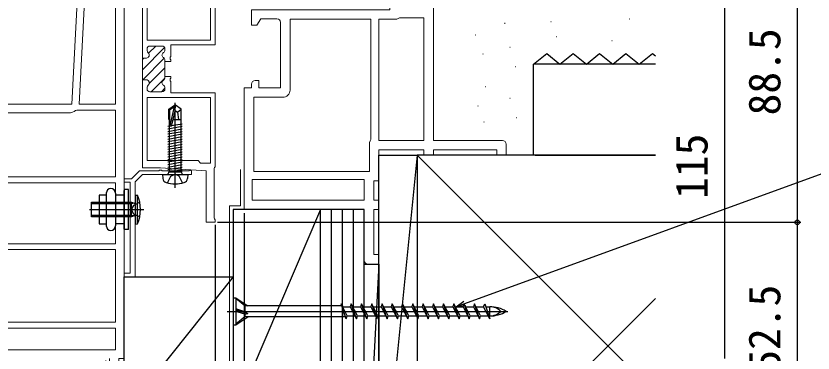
# Model space of a CAD drawing. Units: millimetres, scale not verified. Extents: x -525 to 525, y -783 to 778.
# Drawn here: x 190.3 to 409.3, y -502.3 to -409.5 of the extents above; entities that cross this region are included whole.
import ezdxf
from ezdxf.enums import TextEntityAlignment as Align

# ---------------------------------------------------------------- set-up
doc = ezdxf.new("R2010")
doc.units = ezdxf.units.MM
doc.header["$LTSCALE"] = 4
doc.layers.add('0-3_YKK_11', color=7, linetype='Continuous', lineweight=18)
doc.layers.add('0-B_YSS_KE', color=3, linetype='Continuous', lineweight=18)
for name, color, linetype in [('0-6_YKK_13', 4, 'Continuous'), ('0-8_YKK_D', 6, 'Continuous'), ('0-A_YSS_K', 3, 'Continuous')]:
    doc.layers.add(name, color=color, linetype=linetype)
doc.styles.add('ＭＳ ゴシック', font='')
doc.styles.get('ＭＳ ゴシック').set_extended_font_data('MS Gothic')

msp = doc.modelspace()

# ---------------------------------------------------------------- linework, layer by layer
at = {"layer": '0-3_YKK_11', "color": 211}
msp.add_line((219.999, -389.803), (219.999, -449.903), dxfattribs=at)
at = {"layer": '0-3_YKK_11', "color": 4}
for p, q in [((287.8, -410.4), (287.8, -443.5)), ((295.325, -410.2), (294.925, -410.4)), ((295.725, -410), (295.325, -410.2)), ((287.6, -443.9), (287.4, -444.3)), ((287.8, -443.5), (287.6, -443.9))]:
    msp.add_line(p, q, dxfattribs=at)
at = {"layer": '0-3_YKK_11', "color": 1}
for p, q in [((225, -424.324), (231.103, -418.221)), ((226.71, -419.785), (228.693, -417.803)), ((227.1, -417.803), (230.4, -417.803)), ((227.1, -417.803), (230.4, -417.803)), ((226.3, -419.054), (226.3, -418.603)), ((226.3, -419.054), (226.3, -418.603)), ((231.2, -418.603), (231.2, -418.917)), ((231.2, -418.603), (231.2, -418.917)), ((225, -421.496), (225.393, -421.103)), ((225, -427.152), (230.997, -421.156)), ((226.873, -428.108), (231.2, -423.781)), ((226.1, -427.103), (225, -427.103)), ((226.1, -427.103), (225, -427.103)), ((227.407, -430.403), (231.194, -426.615)), ((226.3, -429.603), (226.3, -429.152)), ((226.3, -429.603), (226.3, -429.152)), ((231.2, -429.288), (231.2, -429.603)), ((231.2, -429.288), (231.2, -429.603)), ((230.4, -430.403), (227.1, -430.403)), ((230.4, -430.403), (227.1, -430.403)), ((230.235, -430.403), (231.2, -429.438))]:
    msp.add_line(p, q, dxfattribs=at)
for points in [[(268, -372.803), (212, -372.803), (212, -388.803), (213.3, -388.803), (213.3, -374.303), (225, -374.303), (225, -421.103), (226.1, -421.103)], [(231.2, -421.688), (231.2, -422.053), (232.8, -422.053), (232.8, -421.561), (232.68, -421.378), (232.68, -420.828), (232.8, -420.644), (232.8, -417.503), (245, -417.503), (245, -374.803)], [(225, -427.103), (225, -421.103), (226.1, -421.103)], [(231.2, -421.688), (231.2, -422.053), (231.2, -426.153), (231.2, -426.517)], [(225, -427.103), (225, -451.303), (230, -451.303), (242.5, -452.108), (242.5, -466.303), (245, -466.303), (245, -465.604), (244.85, -465.344), (244.7, -465.085), (244.7, -451.522), (244.85, -451.262), (245, -451.003), (245, -430.703), (232.8, -430.703), (232.8, -427.561), (232.68, -427.378), (232.68, -426.828), (232.8, -426.644), (232.8, -426.153), (231.2, -426.153), (231.2, -426.517)]]:
    msp.add_lwpolyline(points, dxfattribs=at)
for points in [[(243.7, -377.803), (243.7, -416.203), (226.3, -416.203), (226.3, -377.803), (228.3, -377.803), (228.3, -376.903), (226.3, -376.903), (226.3, -374.303), (243.7, -374.303), (243.7, -376.903), (241.7, -376.903), (241.7, -377.803)], [(243.7, -432.003), (243.7, -450.003), (241, -450.003), (240.3, -449.303), (226.3, -449.303), (226.3, -432.003)]]:
    msp.add_lwpolyline(points, close=True, dxfattribs=at)
at = {"layer": '0-3_YKK_11', "color": 4}
for points in [[(262, -410.3), (257.54, -410.3), (256.5, -412.1), (255, -412.1), (255, -407.8), (293, -407.8), (295.545, -378.713)], [(305.001, -378.8), (305, -443.8), (324, -443.8)], [(256, -427.3), (257, -427.3), (257, -429.3), (263, -429.3), (263, -411.3)], [(265.6, -429.9), (265.6, -410.4), (287.8, -410.4)], [(294.925, -410.4), (290, -410.4), (290, -443.8), (302.4, -443.8)], [(302.4, -443.8), (302.4, -410), (295.725, -410)], [(253, -462.8), (253, -451.8), (253, -429.3), (255, -429.3), (255, -428.3)], [(287.4, -444.3), (287.4, -452.3), (255.6, -452.3), (255.6, -431.9), (263.6, -431.9)], [(325, -444.8), (325, -447.8), (322.4, -447.8), (322.4, -446.4), (305, -446.4), (305, -447.8), (302.4, -447.8), (302.4, -446.4), (290, -446.4), (290, -454.9), (288.6, -454.9), (288.6, -460.2), (290, -460.2), (290, -462.8), (288.6, -462.8), (288.6, -475.2), (290, -475.2), (290, -477.8), (287, -477.8)], [(286, -476.8), (286, -462.8), (253, -462.803)]]:
    msp.add_lwpolyline(points, dxfattribs=at)
at = {"layer": '0-3_YKK_11', "color": 211}
for points in [[(179.173, -440.018), (184.799, -441.01), (184.799, -436.203), (179.443, -436.203), (178.575, -436.745), (177.999, -436.425), (177.999, -433.803), (205.641, -433.803), (207.95, -389.75)], [(206.635, -435.52), (206.957, -435.403), (217.599, -435.403), (217.599, -453.803)], [(187.199, -447.803), (187.199, -436.203), (204.766, -436.203)], [(217.599, -453.803), (180.399, -453.803), (180.399, -450.703), (184.299, -450.703)], [(219.999, -449.903), (219.999, -503.803), (218.499, -503.803), (218.499, -516.303), (219.999, -516.303), (219.999, -518.803), (215.999, -518.803), (215.999, -503.803)], [(184.599, -493.803), (217.599, -493.803), (217.599, -473.803), (184.599, -473.803), (184.599, -475.203)]]:
    msp.add_lwpolyline(points, dxfattribs=at)
for points in [[(207.644, -433.803), (209.876, -391.203), (217.599, -391.203), (217.599, -433.803)], [(217.599, -472.203), (180.399, -472.203), (180.399, -455.403), (217.599, -455.403)], [(179.599, -495.403), (217.599, -495.403), (217.599, -501.403), (179.599, -501.403)]]:
    msp.add_lwpolyline(points, close=True, dxfattribs=at)
at = {"layer": '0-3_YKK_11', "color": 190}
msp.add_lwpolyline([(223, -481.303), (223, -455.141), (225.038, -453.103), (238.5, -453.103), (238.5, -452.103), (237.925, -451.983), (237.742, -452.103), (230.458, -452.103), (230.275, -451.983), (229.725, -451.983), (229.542, -452.103), (224.2, -452.103), (222, -454.303), (220, -454.303), (220, -455.303), (221.7, -455.303), (221.7, -480.303), (220, -480.303), (220, -481.303)], close=True, dxfattribs=at)
at = {"layer": '0-3_YKK_11', "color": 4}
msp.add_lwpolyline([(286, -460.2), (255.2, -460.2), (255.2, -454.5), (286, -454.5)], close=True, dxfattribs=at)
for centre, radius, start, end in [((262, -411.3), 1, 0.00041, 89.99861), ((256, -428.3), 1, 89.99999, 180.00123), ((263.6, -429.9), 2, 269.99909, 359.99949), ((324, -444.8), 1, 0.00041, 89.99861), ((287, -476.8), 1, 179.99865, 270.00214)]:
    msp.add_arc(centre, radius, start, end, dxfattribs=at)
at = {"layer": '0-3_YKK_11', "color": 1}
for centre, start, end in [((227.1, -418.603), 90.00001, 179.99999), ((227.1, -418.603), 90.00001, 179.99999), ((230.4, -418.603), 0.00001, 89.99999), ((230.4, -418.603), 0.00001, 89.99999), ((226.1, -420.303), 270.00001, 51.31781), ((226.1, -420.303), 270.00001, 51.31781), ((227.1, -419.054), 179.99999, 231.31781), ((227.1, -419.054), 179.99999, 231.31781), ((231.2, -420.303), 120, 240), ((231.2, -420.303), 120, 240), ((230.4, -418.917), 300.00001, 0.00004), ((230.4, -418.917), 300.00001, 0.00004), ((230.4, -421.688), 359.99996, 59.99999), ((230.4, -421.688), 359.99996, 59.99999), ((226.1, -427.903), 308.68219, 89.99999), ((226.1, -427.903), 308.68219, 89.99999), ((231.2, -427.903), 120, 240), ((231.2, -427.903), 120, 240), ((230.4, -426.517), 300.00001, 0.00004), ((230.4, -426.517), 300.00001, 0.00004), ((227.1, -429.152), 128.68219, 180.00001), ((227.1, -429.152), 128.68219, 180.00001), ((230.4, -429.288), 359.99996, 59.99999), ((230.4, -429.288), 359.99996, 59.99999), ((227.1, -429.603), 180.00001, 269.99999), ((227.1, -429.603), 180.00001, 269.99999), ((230.4, -429.603), 270.00001, 359.99999), ((230.4, -429.603), 270.00001, 359.99999)]:
    msp.add_arc(centre, 0.8, start, end, dxfattribs=at)
at = {"layer": '0-3_YKK_11', "color": 211}
msp.add_arc((204.766, -433.303), 2.9, 269.99999, 310.11919, dxfattribs=at)
at = {"layer": '0-6_YKK_13'}
for p, q in [((234, -456.856), (234, -433.39)), ((232.3, -435.148), (233.85, -434.103)), ((232.3, -435.148), (232.6, -435.308)), ((232.3, -438.003), (232.3, -435.148)), ((232.6, -435.308), (233.85, -434.464)), ((232.6, -439.554), (232.6, -435.308)), ((232.657, -439.712), (233.85, -434.464)), ((233.09, -439.609), (234, -435.609)), ((233.85, -434.464), (233.85, -434.103)), ((234.15, -434.103), (233.85, -434.103)), ((234, -435.609), (234, -434.103)), ((234, -435.609), (234.15, -434.103)), ((234, -435.502), (234.7, -436.003)), ((235.7, -435.148), (234.15, -434.103)), ((234.7, -436.003), (235.7, -435.148)), ((235.7, -438.003), (235.7, -435.148)), ((232.3, -438.003), (232.6, -438.003)), ((232.4, -438.003), (232.4, -452.403)), ((233.456, -438.003), (235.7, -438.003)), ((234.7, -436.003), (234.9, -438.003)), ((235.6, -438.003), (235.6, -452.403)), ((232.021, -439.89), (232.719, -439.766)), ((232.021, -440.59), (235.979, -439.89)), ((233.042, -439.709), (235.979, -439.19)), ((232.021, -441.29), (235.979, -440.59)), ((232.021, -441.99), (235.979, -441.29)), ((232.021, -442.69), (235.979, -441.99)), ((232.021, -443.39), (235.979, -442.69)), ((232.021, -444.09), (235.979, -443.39)), ((232.021, -444.79), (235.979, -444.09)), ((232.021, -445.49), (235.979, -444.79)), ((232.021, -446.19), (235.979, -445.49)), ((232.021, -446.89), (235.979, -446.19)), ((232.021, -447.59), (235.979, -446.89)), ((232.021, -448.29), (235.979, -447.59)), ((232.021, -448.99), (235.979, -448.29)), ((232.021, -449.69), (235.979, -448.99)), ((232.021, -450.39), (235.979, -449.69)), ((232.021, -451.09), (235.979, -450.39)), ((232.021, -451.79), (235.979, -451.09)), ((230.5, -453.103), (230.598, -454.222)), ((230.5, -453.103), (237.5, -453.103)), ((232.27, -452.403), (235.73, -452.403)), ((232.27, -452.603), (232.27, -452.403)), ((232.515, -452.403), (235.979, -451.79)), ((234.201, -452.403), (235.6, -452.096)), ((235.979, -452.315), (235.485, -452.403)), ((235.73, -452.603), (235.73, -452.403)), ((237.5, -453.103), (237.402, -454.222)), ((220, -468.233), (220, -457.583)), ((213.1, -458.833), (213.1, -466.733)), ((215.1, -458.833), (213.1, -458.833)), ((215.1, -458.283), (215.1, -467.283)), ((217.6, -458.283), (217.6, -467.283)), ((220, -458.833), (217.6, -458.833)), ((223, -458.803), (223.643, -458.859)), ((222, -464.803), (222, -460.803)), ((210.487, -462.803), (225.425, -462.803)), ((213.1, -466.733), (215.1, -466.733)), ((220, -466.733), (217.6, -466.733)), ((221.2, -468.283), (220, -468.283)), ((250, -487.053), (250, -494.553)), ((250, -487.053), (250.7, -487.053)), ((250.7, -487.053), (250.7, -494.553)), ((250.7, -487.053), (254, -489.328)), ((253.173, -489.328), (250.7, -487.253)), ((253.173, -490.93), (250.7, -490.153)), ((250.7, -490.431), (254, -491.384)), ((279.82, -489.328), (253.173, -489.328)), ((253.173, -489.328), (253.173, -490.94)), ((281.02, -492.903), (279.61, -488.703)), ((281.297, -492.078), (279.61, -488.703)), ((279.922, -489.328), (280, -489.328)), ((280, -489.328), (280, -492.253)), ((280.022, -489.528), (282.153, -489.528)), ((282.43, -488.703), (282.153, -489.528)), ((282.153, -489.528), (283.84, -492.903)), ((283.84, -492.903), (282.43, -488.703)), ((284.117, -492.078), (282.43, -488.703)), ((282.842, -489.528), (284.973, -489.528)), ((285.25, -488.703), (284.973, -489.528)), ((286.937, -492.078), (285.25, -488.703)), ((285.662, -489.528), (287.793, -489.528)), ((288.07, -488.703), (287.793, -489.528)), ((289.757, -492.078), (288.07, -488.703)), ((288.482, -489.528), (290.613, -489.528)), ((290.89, -488.703), (290.613, -489.528)), ((292.577, -492.078), (290.89, -488.703)), ((291.302, -489.528), (293.433, -489.528)), ((293.71, -488.703), (293.433, -489.528)), ((295.397, -492.078), (293.71, -488.703)), ((294.122, -489.528), (296.253, -489.528)), ((296.53, -488.703), (296.253, -489.528)), ((298.217, -492.078), (296.53, -488.703)), ((296.942, -489.528), (299.073, -489.528)), ((299.35, -488.703), (299.073, -489.528)), ((301.037, -492.078), (299.35, -488.703)), ((299.762, -489.528), (301.893, -489.528)), ((302.17, -488.703), (301.893, -489.528)), ((303.857, -492.078), (302.17, -488.703)), ((302.582, -489.528), (304.713, -489.528)), ((304.99, -488.703), (304.713, -489.528)), ((306.677, -492.078), (304.99, -488.703)), ((305.402, -489.528), (307.533, -489.528)), ((307.81, -488.703), (307.533, -489.528)), ((309.497, -492.078), (307.81, -488.703)), ((308.222, -489.528), (310.353, -489.528)), ((310.63, -488.703), (310.353, -489.528)), ((312.317, -492.078), (310.63, -488.703)), ((311.042, -489.528), (313.173, -489.528)), ((315.137, -492.078), (313.45, -488.703)), ((313.862, -489.528), (315.993, -489.528)), ((315.993, -489.528), (317.68, -492.903)), ((317.957, -492.078), (316.27, -488.703)), ((316.682, -489.528), (318.813, -489.528)), ((318.813, -489.528), (319.09, -488.703)), ((320.5, -492.903), (318.813, -489.528)), ((319.09, -488.703), (320.5, -492.903)), ((319.367, -489.528), (320.5, -489.528)), ((320.5, -492.078), (320.5, -489.528)), ((248.331, -490.803), (325.471, -490.803)), ((253.173, -491.58), (250.7, -490.803)), ((253.173, -492.278), (250.7, -494.353)), ((250.7, -494.553), (254, -492.278)), ((253.173, -490.93), (254, -491.384)), ((253.173, -491.58), (254, -491.384)), ((253.173, -491.58), (253.173, -492.278)), ((280.81, -492.278), (253.173, -492.278)), ((281.02, -492.903), (281.297, -492.078)), ((281.297, -492.078), (283.427, -492.078)), ((283.84, -492.903), (284.117, -492.078)), ((284.117, -492.078), (286.247, -492.078)), ((286.66, -492.903), (286.937, -492.078)), ((286.937, -492.078), (289.067, -492.078)), ((289.48, -492.903), (289.757, -492.078)), ((289.757, -492.078), (291.887, -492.078)), ((292.3, -492.903), (292.577, -492.078)), ((292.577, -492.078), (294.707, -492.078)), ((295.12, -492.903), (295.397, -492.078)), ((295.397, -492.078), (297.527, -492.078)), ((297.94, -492.903), (298.217, -492.078)), ((298.217, -492.078), (300.347, -492.078)), ((300.76, -492.903), (301.037, -492.078)), ((301.037, -492.078), (303.167, -492.078)), ((303.58, -492.903), (303.857, -492.078)), ((303.857, -492.078), (305.987, -492.078)), ((306.4, -492.903), (306.677, -492.078)), ((306.677, -492.078), (308.807, -492.078)), ((309.22, -492.903), (309.497, -492.078)), ((309.497, -492.078), (311.627, -492.078)), ((312.04, -492.903), (312.317, -492.078)), ((312.317, -492.078), (314.447, -492.078)), ((314.86, -492.903), (315.137, -492.078)), ((315.137, -492.078), (317.267, -492.078)), ((317.68, -492.903), (317.957, -492.078)), ((317.957, -492.078), (320.087, -492.078)), ((320.223, -492.078), (320.5, -492.078)), ((250, -494.553), (250.7, -494.553))]:
    msp.add_line(p, q, dxfattribs=at)
for points in [[(231.95, -455.466), (232.855, -453.651), (234, -453.042)], [(236.05, -455.466), (235.145, -453.651), (234, -453.042)], [(221.2, -468.283), (221.2, -457.283), (220, -457.283), (220, -468.283)], [(223, -458.803), (223, -466.803), (223.643, -466.746), (223.643, -458.859)], [(223, -464.733), (222.733, -464.544), (222, -464.803), (211, -464.803), (211, -460.803), (222, -460.803), (222.733, -461.061), (223, -460.873)], [(222.827, -461.071), (222, -461.182), (211, -461.182)], [(224.287, -460.803), (222.557, -461.658), (221.948, -462.803), (222.557, -463.948), (224.287, -464.803)], [(222.827, -464.534), (222, -464.424), (211, -464.424)], [(284.973, -489.528), (286.66, -492.903), (285.25, -488.703)], [(287.793, -489.528), (289.48, -492.903), (288.07, -488.703)], [(290.613, -489.528), (292.3, -492.903), (290.89, -488.703)], [(293.433, -489.528), (295.12, -492.903), (293.71, -488.703)], [(296.253, -489.528), (297.94, -492.903), (296.53, -488.703)], [(299.073, -489.528), (300.76, -492.903), (299.35, -488.703)], [(301.893, -489.528), (303.58, -492.903), (302.17, -488.703)], [(304.713, -489.528), (306.4, -492.903), (304.99, -488.703)], [(307.533, -489.528), (309.22, -492.903), (307.81, -488.703)], [(310.353, -489.528), (312.04, -492.903), (310.63, -488.703)], [(317.68, -492.903), (316.27, -488.703), (315.993, -489.528)]]:
    msp.add_lwpolyline(points, dxfattribs=at)
msp.add_lwpolyline([(313.173, -489.528), (314.86, -492.903), (313.45, -488.703)], close=True, dxfattribs=at)
for centre, radius, start, end in [((232.848, -439.554), 0.248, 180, 347.19096), ((231.77, -452.603), 0.5, 270, 0), ((236.23, -452.603), 0.5, 180, 270), ((231.893, -454.109), 1.3, 185, 254.11915), ((234, -446.703), 9, 254.11915, 285.88085), ((236.107, -454.109), 1.3, 285.88085, 355), ((216.35, -458.283), 1.25, 360, 180), ((215, -462.803), 9.5, 335.47225, 24.52775), ((216.35, -467.283), 1.25, 180, 360), ((320.5, -498.106), 8.579, 58.36161, 90), ((320.5, -493.695), 4.167, 43.94902, 90), ((320.5, -483.499), 8.579, 270, 301.63839), ((320.5, -487.911), 4.167, 270, 316.05098)]:
    msp.add_arc(centre, radius, start, end, dxfattribs=at)
at = {"layer": '0-8_YKK_D'}
for p, q in [((405, -377.803), (405, -466.303)), ((385, -388.803), (385, -503.803)), ((253, -463.8), (253, -744.799)), ((245.7, -466.303), (406, -466.303)), ((245.7, -466.303), (406, -466.303)), ((405, -466.303), (405, -518.803)), ((245, -467.003), (245, -744.799)), ((245, -467.003), (245, -744.799)), ((245, -467.003), (245, -724.799))]:
    msp.add_line(p, q, dxfattribs=at)
for points in [[(311.243, -489.528), (313.639, -488.656), (426.972, -447.406), (495.483, -447.406)], [(313.873, -489.298), (311.243, -489.528), (313.405, -488.013)]]:
    msp.add_lwpolyline(points, dxfattribs=at)
msp.add_circle((405, -466.303), 0.637, dxfattribs=at)
msp.add_circle((405, -466.303), 0.637, dxfattribs=at)
at = {"layer": '0-A_YSS_K'}
for p, q in [((324.686, -411.563), (324.586, -411.563)), ((337.348, -411.103), (337.248, -411.103)), ((358.987, -410.412), (358.887, -410.412)), ((316.629, -414.784), (316.529, -414.784)), ((338.959, -415.245), (338.859, -415.245)), ((326.068, -418.236), (325.968, -418.236)), ((354.152, -416.395), (354.052, -416.395)), ((318.701, -420.077), (318.601, -420.077)), ((332.5, -447.803), (332.5, -422.803)), ((327.679, -423.529), (327.579, -423.529)), ((319.392, -429.052), (319.292, -429.052)), ((326.068, -432.274), (325.968, -432.274)), ((317.32, -434.345), (317.22, -434.345)), ((327.909, -437.566), (327.809, -437.566)), ((318.931, -438.717), (318.831, -438.717)), ((300.5, -447.803), (290, -552.803)), ((366.014, -447.803), (300.5, -447.803)), ((300.504, -447.799), (366.014, -513.309)), ((333, -447.803), (366.014, -447.803)), ((274, -462.803), (250, -518.803)), ((274, -564.799), (274, -462.803)), ((286, -462.803), (274, -462.803)), ((277, -564.799), (277, -462.803)), ((280, -564.799), (280, -462.803)), ((283, -564.799), (283, -462.803)), ((286, -564.799), (286, -462.803)), ((290, -477.8), (286, -552.8)), ((250, -481.303), (220, -518.803)), ((300.504, -552.799), (366.014, -487.288))]:
    msp.add_line(p, q, dxfattribs=at)
for points in [[(336.133, -419.862), (339.766, -422.803), (332.5, -422.803)], [(343.399, -419.862), (347.033, -422.803), (339.766, -422.803)], [(350.666, -419.862), (354.299, -422.803), (347.033, -422.803)], [(357.932, -419.862), (361.566, -422.803), (354.299, -422.803)], [(300.5, -552.803), (290, -552.803), (290, -447.803), (300.5, -447.803)], [(274, -462.803), (250, -462.803), (250, -518.803), (274, -518.803)], [(286, -552.8), (286, -477.8), (290, -477.8), (290, -552.8)], [(220, -481.303), (250, -481.303), (250, -518.803), (220, -518.803)]]:
    msp.add_lwpolyline(points, close=True, dxfattribs=at)
for points in [[(366.014, -422.803), (361.566, -422.803), (365.199, -419.862), (366.014, -420.522)], [(366.014, -447.799), (300.504, -447.799), (300.504, -552.799), (366.014, -552.799)]]:
    msp.add_lwpolyline(points, dxfattribs=at)
at = {"layer": '0-B_YSS_KE', "color": 80}
for p in [(252, -451.803), (249, -461.803)]:
    msp.add_line(p, (251.999, -461.803), dxfattribs=at)
msp.add_lwpolyline([(249, -461.803), (249, -519.803), (214.999, -519.803), (214.999, -504.303)], dxfattribs=at)

# ---------------------------------------------------------------- texts
at = {"layer": '0-8_YKK_D', "style": 'ＭＳ ゴシック'}
for s, p in [('88.5', (403, -436.882)), ('115', (383, -459.871)), ('52.5', (403, -507.416))]:
    msp.add_text(s, height=8.798, rotation=90, dxfattribs=at).set_placement(p, align=Align.BOTTOM_LEFT)

doc.saveas('drawing.dxf')
